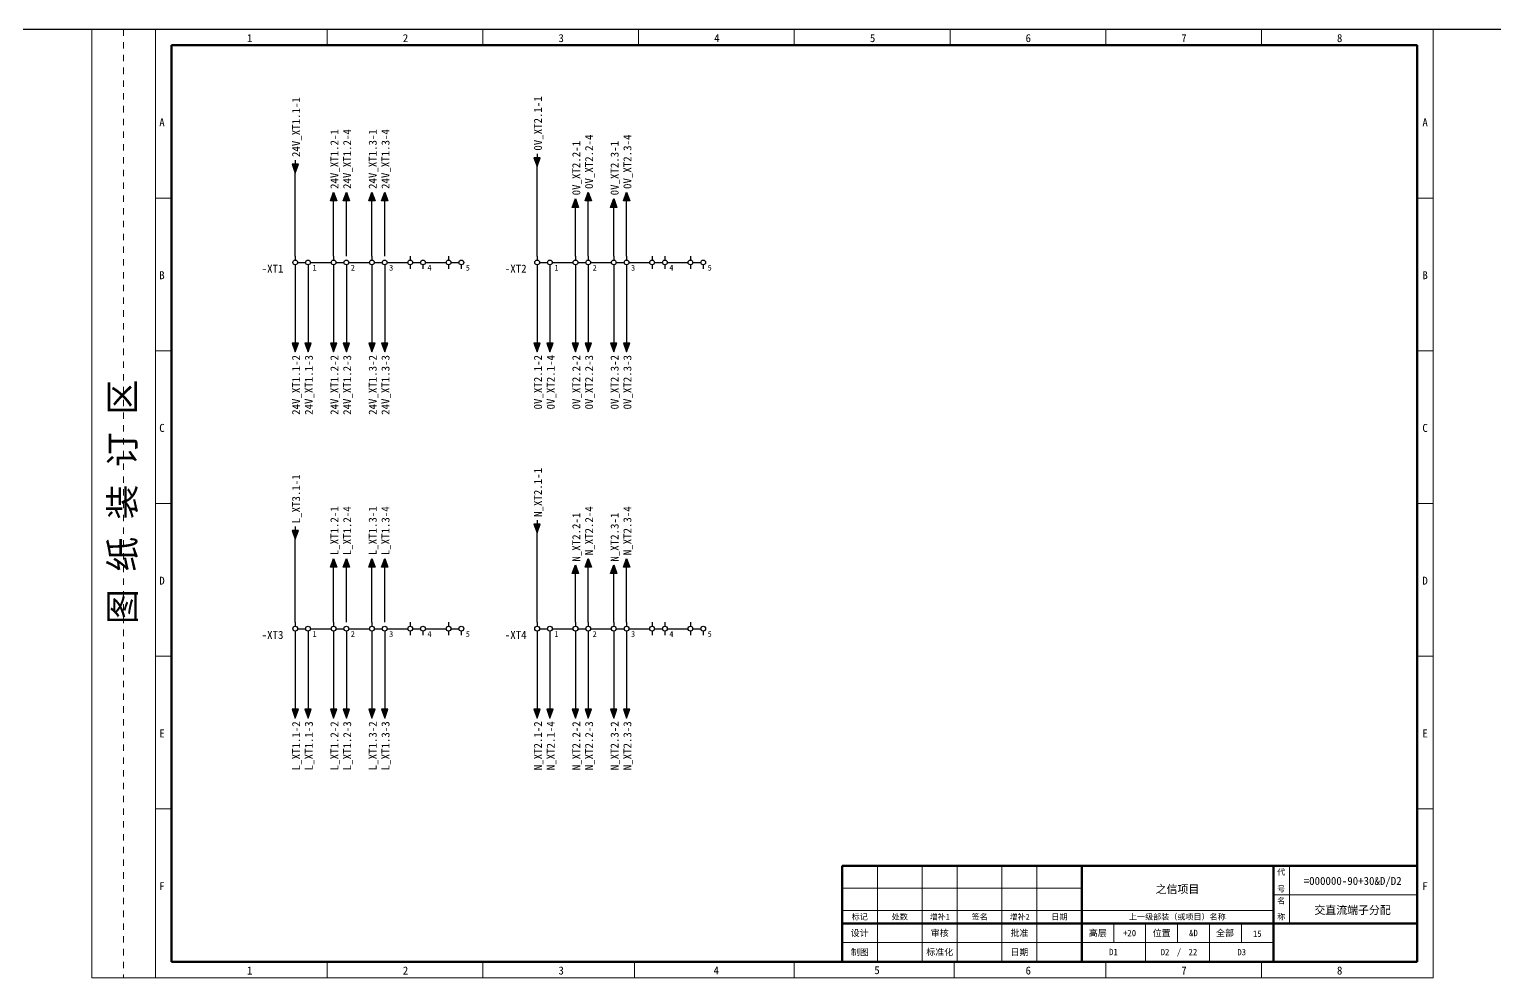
# Model space of a CAD drawing. Header units: millimetres. Extents: x -274 to 12554, y 2463 to 2760.
# Drawn here: x 1057.9 to 1516.7, y 2463.4 to 2760.4 of the extents above; entities that cross this region are included whole.
import ezdxf
from ezdxf.enums import TextEntityAlignment as Align

# ---------------------------------------------------------------- set-up
doc = ezdxf.new("R2010")
doc.units = ezdxf.units.MM
doc.linetypes.add('EPL_DASH', pattern=[1, 0.5, -0.5])
for name, color, linetype, lineweight in [('EPLAN201', 73, 'Continuous', 35), ('EPLAN300', 5, 'Continuous', 5), ('EPLAN311', 1, 'Continuous', 25), ('EPLAN403', 5, 'Continuous', 35), ('EPLAN408', 5, 'Continuous', 35), ('EPLAN422', 7, 'Continuous', 35), ('EPLAN451', 73, 'Continuous', 35), ('EPLAN452', 73, 'Continuous', 35), ('EPLAN453', 73, 'Continuous', 35)]:
    doc.layers.add(name, color=color, linetype=linetype, lineweight=lineweight)
doc.styles.add('宋体', font='')
doc.styles.get('宋体').set_extended_font_data('宋体')

msp = doc.modelspace()

# ---------------------------------------------------------------- hatches: boundary and pattern name
at = {"layer": 'EPLAN311', "linetype": 'Continuous', "lineweight": 25, "ltscale": 4}
for points in [[(1140.12, 2718.13), (1141.12, 2715.38), (1142.12, 2718.13)], [(1215.86, 2720.13), (1216.86, 2717.38), (1217.86, 2720.13)], [(1152.12, 2706.63), (1153.12, 2709.38), (1154.12, 2706.63)], [(1156.12, 2706.63), (1157.12, 2709.38), (1158.12, 2706.63)], [(1164.12, 2706.63), (1165.12, 2709.38), (1166.12, 2706.63)], [(1168.12, 2706.63), (1169.12, 2709.38), (1170.12, 2706.63)], [(1227.86, 2704.63), (1228.86, 2707.38), (1229.86, 2704.63)], [(1231.86, 2706.63), (1232.86, 2709.38), (1233.86, 2706.63)], [(1239.86, 2704.63), (1240.86, 2707.38), (1241.86, 2704.63)], [(1243.86, 2706.63), (1244.86, 2709.38), (1245.86, 2706.63)], [(1140.12, 2662.13), (1141.12, 2659.38), (1142.12, 2662.13)], [(1144.12, 2662.13), (1145.12, 2659.38), (1146.12, 2662.13)], [(1152.12, 2662.13), (1153.12, 2659.38), (1154.12, 2662.13)], [(1156.12, 2662.13), (1157.12, 2659.38), (1158.12, 2662.13)], [(1164.12, 2662.13), (1165.12, 2659.38), (1166.12, 2662.13)], [(1168.12, 2662.13), (1169.12, 2659.38), (1170.12, 2662.13)], [(1215.86, 2662.13), (1216.86, 2659.38), (1217.86, 2662.13)], [(1219.86, 2662.13), (1220.86, 2659.38), (1221.86, 2662.13)], [(1227.86, 2662.13), (1228.86, 2659.38), (1229.86, 2662.13)], [(1231.86, 2662.13), (1232.86, 2659.38), (1233.86, 2662.13)], [(1239.86, 2662.13), (1240.86, 2659.38), (1241.86, 2662.13)], [(1243.86, 2662.13), (1244.86, 2659.38), (1245.86, 2662.13)], [(1140.12, 2603.43), (1141.12, 2600.68), (1142.12, 2603.43)], [(1215.86, 2605.43), (1216.86, 2602.68), (1217.86, 2605.43)], [(1152.12, 2591.93), (1153.12, 2594.68), (1154.12, 2591.93)], [(1156.12, 2591.93), (1157.12, 2594.68), (1158.12, 2591.93)], [(1164.12, 2591.93), (1165.12, 2594.68), (1166.12, 2591.93)], [(1168.12, 2591.93), (1169.12, 2594.68), (1170.12, 2591.93)], [(1227.86, 2589.93), (1228.86, 2592.68), (1229.86, 2589.93)], [(1231.86, 2591.93), (1232.86, 2594.68), (1233.86, 2591.93)], [(1239.86, 2589.93), (1240.86, 2592.68), (1241.86, 2589.93)], [(1243.86, 2591.93), (1244.86, 2594.68), (1245.86, 2591.93)], [(1140.12, 2547.43), (1141.12, 2544.68), (1142.12, 2547.43)], [(1144.12, 2547.43), (1145.12, 2544.68), (1146.12, 2547.43)], [(1152.12, 2547.43), (1153.12, 2544.68), (1154.12, 2547.43)], [(1156.12, 2547.43), (1157.12, 2544.68), (1158.12, 2547.43)], [(1164.12, 2547.43), (1165.12, 2544.68), (1166.12, 2547.43)], [(1168.12, 2547.43), (1169.12, 2544.68), (1170.12, 2547.43)], [(1215.86, 2547.43), (1216.86, 2544.68), (1217.86, 2547.43)], [(1219.86, 2547.43), (1220.86, 2544.68), (1221.86, 2547.43)], [(1227.86, 2547.43), (1228.86, 2544.68), (1229.86, 2547.43)], [(1231.86, 2547.43), (1232.86, 2544.68), (1233.86, 2547.43)], [(1239.86, 2547.43), (1240.86, 2544.68), (1241.86, 2547.43)], [(1243.86, 2547.43), (1244.86, 2544.68), (1245.86, 2547.43)]]:
    msp.add_hatch(color=1, dxfattribs=at).paths.add_polyline_path(points, flags=0)

# ---------------------------------------------------------------- linework, layer by layer
at = {"color": 5}
msp.add_line((145.55, 2760.38), (12554.42, 2760.38), dxfattribs=at)
at = {"layer": 'EPLAN201', "color": 4, "linetype": 'Continuous', "lineweight": 20, "ltscale": 12}
for p, q in [((1077.39, 2760.38), (1497.39, 2760.38)), ((1077.39, 2463.38), (1077.39, 2760.38)), ((1151.14, 2760.38), (1151.14, 2755.38)), ((1199.89, 2760.38), (1199.89, 2755.38)), ((1248.64, 2760.38), (1248.64, 2755.38)), ((1297.39, 2755.38), (1297.39, 2760.38)), ((1346.14, 2760.38), (1346.14, 2755.38)), ((1394.89, 2760.38), (1394.89, 2755.38)), ((1443.64, 2760.38), (1443.64, 2755.38)), ((1497.39, 2760.38), (1497.39, 2463.38)), ((1097.39, 2707.55), (1102.39, 2707.55)), ((1492.39, 2707.55), (1497.39, 2707.55)), ((1097.39, 2659.72), (1102.39, 2659.72)), ((1492.39, 2659.72), (1497.39, 2659.72)), ((1097.39, 2611.88), (1102.39, 2611.88)), ((1492.39, 2611.88), (1497.39, 2611.88)), ((1097.39, 2564.05), (1102.39, 2564.05)), ((1492.39, 2564.05), (1497.39, 2564.05)), ((1097.39, 2516.22), (1102.39, 2516.22)), ((1492.39, 2516.22), (1497.39, 2516.22)), ((1447.39, 2489.38), (1492.39, 2489.38)), ((1397.39, 2480.38), (1397.39, 2474.38)), ((1407.39, 2480.38), (1407.39, 2474.38)), ((1417.39, 2480.38), (1417.39, 2474.38)), ((1427.39, 2480.38), (1427.39, 2474.38)), ((1437.39, 2480.38), (1437.39, 2474.38)), ((1312.39, 2474.38), (1447.39, 2474.38)), ((1407.39, 2474.38), (1407.39, 2468.38)), ((1427.39, 2474.38), (1427.39, 2468.38)), ((1151.14, 2468.38), (1151.14, 2463.38)), ((1199.89, 2468.38), (1199.89, 2463.38)), ((1247.39, 2463.38), (1247.39, 2468.38)), ((1297.39, 2468.38), (1297.39, 2463.38)), ((1347.39, 2463.38), (1347.39, 2468.38)), ((1394.89, 2468.38), (1394.89, 2463.38)), ((1443.64, 2468.38), (1443.64, 2463.38)), ((1497.39, 2463.38), (1077.39, 2463.38))]:
    msp.add_line(p, q, dxfattribs=at)
at = {"layer": 'EPLAN201', "color": 4, "linetype": 'EPL_DASH', "lineweight": 20, "ltscale": 4}
msp.add_line((1087.39, 2760.38), (1087.39, 2463.38), dxfattribs=at)
at = {"layer": 'EPLAN201', "color": 4, "linetype": 'Continuous', "lineweight": 20, "ltscale": 4}
for p, q in [((1097.39, 2463.38), (1097.39, 2760.38)), ((1323.39, 2468.38), (1323.39, 2498.38)), ((1337.39, 2468.38), (1337.39, 2498.38)), ((1348.39, 2468.38), (1348.39, 2498.38)), ((1362.39, 2468.38), (1362.39, 2498.38)), ((1373.36, 2468.45), (1373.36, 2498.45)), ((1452.39, 2480.38), (1452.39, 2498.38)), ((1312.39, 2491.38), (1387.39, 2491.38)), ((1312.39, 2484.38), (1447.39, 2484.38))]:
    msp.add_line(p, q, dxfattribs=at)
at = {"layer": 'EPLAN201', "color": 4, "linetype": 'Continuous', "lineweight": 50, "ltscale": 12}
for p, q in [((1492.39, 2755.38), (1102.39, 2755.38)), ((1312.39, 2468.38), (1312.39, 2498.38)), ((1387.39, 2468.38), (1387.39, 2498.38)), ((1447.39, 2468.38), (1447.39, 2498.38)), ((1312.39, 2480.38), (1492.39, 2480.38)), ((1102.39, 2468.38), (1492.39, 2468.38))]:
    msp.add_line(p, q, dxfattribs=at)
at = {"layer": 'EPLAN201', "color": 4, "linetype": 'Continuous', "lineweight": 50, "ltscale": 4}
for p, q in [((1102.39, 2755.38), (1102.39, 2468.38)), ((1492.39, 2755.38), (1492.39, 2468.38)), ((1312.39, 2498.38), (1492.39, 2498.38))]:
    msp.add_line(p, q, dxfattribs=at)
at = {"layer": 'EPLAN201', "color": 4, "linetype": 'Continuous', "lineweight": 15, "ltscale": 12}
for p, q in [((1297.39, 2468.38), (1297.39, 2463.38)), ((1247.39, 2463.38), (1347.39, 2463.38))]:
    msp.add_line(p, q, dxfattribs=at)
at = {"layer": 'EPLAN201', "color": 4, "linetype": 'Continuous', "lineweight": 35, "ltscale": 12}
msp.add_line((1312.39, 2468.38), (1492.39, 2468.38), dxfattribs=at)
at = {"layer": 'EPLAN300', "color": 5, "linetype": 'Continuous', "lineweight": 25, "ltscale": 4}
for p, q in [((1141.12, 2689.38), (1141.12, 2688.13)), ((1153.12, 2689.38), (1153.12, 2688.13)), ((1165.12, 2689.38), (1165.12, 2688.13)), ((1177.12, 2689.38), (1177.12, 2688.13)), ((1189.12, 2689.38), (1189.12, 2688.13)), ((1216.86, 2689.38), (1216.86, 2688.13)), ((1228.86, 2689.38), (1228.86, 2688.13)), ((1232.86, 2689.38), (1232.86, 2688.13)), ((1240.86, 2689.38), (1240.86, 2688.13)), ((1244.86, 2689.38), (1244.86, 2688.13)), ((1252.86, 2689.38), (1252.86, 2688.13)), ((1256.86, 2689.38), (1256.86, 2688.13)), ((1264.86, 2689.38), (1264.86, 2688.13)), ((1141.12, 2686.63), (1141.12, 2685.38)), ((1141.87, 2687.38), (1144.37, 2687.38)), ((1145.12, 2686.63), (1145.12, 2685.38)), ((1153.12, 2686.63), (1153.12, 2685.38)), ((1153.87, 2687.38), (1156.37, 2687.38)), ((1157.12, 2686.63), (1157.12, 2685.38)), ((1165.12, 2686.63), (1165.12, 2685.38)), ((1165.87, 2687.38), (1168.37, 2687.38)), ((1169.12, 2686.63), (1169.12, 2685.38)), ((1177.12, 2686.63), (1177.12, 2685.38)), ((1177.87, 2687.38), (1180.37, 2687.38)), ((1181.12, 2686.63), (1181.12, 2685.38)), ((1189.12, 2686.63), (1189.12, 2685.38)), ((1189.87, 2687.38), (1192.37, 2687.38)), ((1193.12, 2686.63), (1193.12, 2685.38)), ((1216.86, 2686.63), (1216.86, 2685.38)), ((1217.61, 2687.38), (1220.11, 2687.38)), ((1220.86, 2686.63), (1220.86, 2685.38)), ((1228.86, 2686.63), (1228.86, 2685.38)), ((1229.61, 2687.38), (1232.11, 2687.38)), ((1232.86, 2686.63), (1232.86, 2685.38)), ((1240.86, 2686.63), (1240.86, 2685.38)), ((1241.61, 2687.38), (1244.11, 2687.38)), ((1244.86, 2686.63), (1244.86, 2685.38)), ((1252.86, 2686.63), (1252.86, 2685.38)), ((1253.61, 2687.38), (1256.11, 2687.38)), ((1256.86, 2686.63), (1256.86, 2685.38)), ((1264.86, 2686.63), (1264.86, 2685.38)), ((1265.61, 2687.38), (1268.11, 2687.38)), ((1268.86, 2686.63), (1268.86, 2685.38)), ((1141.12, 2574.68), (1141.12, 2573.43)), ((1153.12, 2574.68), (1153.12, 2573.43)), ((1165.12, 2574.68), (1165.12, 2573.43)), ((1177.12, 2574.68), (1177.12, 2573.43)), ((1189.12, 2574.68), (1189.12, 2573.43)), ((1216.86, 2574.68), (1216.86, 2573.43)), ((1228.86, 2574.68), (1228.86, 2573.43)), ((1232.86, 2574.68), (1232.86, 2573.43)), ((1240.86, 2574.68), (1240.86, 2573.43)), ((1244.86, 2574.68), (1244.86, 2573.43)), ((1252.86, 2574.68), (1252.86, 2573.43)), ((1256.86, 2574.68), (1256.86, 2573.43)), ((1264.86, 2574.68), (1264.86, 2573.43)), ((1141.12, 2571.93), (1141.12, 2570.68)), ((1141.87, 2572.68), (1144.37, 2572.68)), ((1145.12, 2571.93), (1145.12, 2570.68)), ((1153.12, 2571.93), (1153.12, 2570.68)), ((1153.87, 2572.68), (1156.37, 2572.68)), ((1157.12, 2571.93), (1157.12, 2570.68)), ((1165.12, 2571.93), (1165.12, 2570.68)), ((1165.87, 2572.68), (1168.37, 2572.68)), ((1169.12, 2571.93), (1169.12, 2570.68)), ((1177.12, 2571.93), (1177.12, 2570.68)), ((1177.87, 2572.68), (1180.37, 2572.68)), ((1181.12, 2571.93), (1181.12, 2570.68)), ((1189.12, 2571.93), (1189.12, 2570.68)), ((1189.87, 2572.68), (1192.37, 2572.68)), ((1193.12, 2571.93), (1193.12, 2570.68)), ((1216.86, 2571.93), (1216.86, 2570.68)), ((1217.61, 2572.68), (1220.11, 2572.68)), ((1220.86, 2571.93), (1220.86, 2570.68)), ((1228.86, 2571.93), (1228.86, 2570.68)), ((1229.61, 2572.68), (1232.11, 2572.68)), ((1232.86, 2571.93), (1232.86, 2570.68)), ((1240.86, 2571.93), (1240.86, 2570.68)), ((1241.61, 2572.68), (1244.11, 2572.68)), ((1244.86, 2571.93), (1244.86, 2570.68)), ((1252.86, 2571.93), (1252.86, 2570.68)), ((1253.61, 2572.68), (1256.11, 2572.68)), ((1256.86, 2571.93), (1256.86, 2570.68)), ((1264.86, 2571.93), (1264.86, 2570.68)), ((1265.61, 2572.68), (1268.11, 2572.68)), ((1268.86, 2571.93), (1268.86, 2570.68))]:
    msp.add_line(p, q, dxfattribs=at)
for centre in [(1141.12, 2687.38), (1145.12, 2687.38), (1153.12, 2687.38), (1157.12, 2687.38), (1165.12, 2687.38), (1169.12, 2687.38), (1177.12, 2687.38), (1181.12, 2687.38), (1189.12, 2687.38), (1193.12, 2687.38), (1216.86, 2687.38), (1220.86, 2687.38), (1228.86, 2687.38), (1232.86, 2687.38), (1240.86, 2687.38), (1244.86, 2687.38), (1252.86, 2687.38), (1256.86, 2687.38), (1264.86, 2687.38), (1268.86, 2687.38), (1141.12, 2572.68), (1145.12, 2572.68), (1153.12, 2572.68), (1157.12, 2572.68), (1165.12, 2572.68), (1169.12, 2572.68), (1177.12, 2572.68), (1181.12, 2572.68), (1189.12, 2572.68), (1193.12, 2572.68), (1216.86, 2572.68), (1220.86, 2572.68), (1228.86, 2572.68), (1232.86, 2572.68), (1240.86, 2572.68), (1244.86, 2572.68), (1252.86, 2572.68), (1256.86, 2572.68), (1264.86, 2572.68), (1268.86, 2572.68)]:
    msp.add_circle(centre, 0.75, dxfattribs=at)
at = {"layer": 'EPLAN311', "color": 1, "linetype": 'Continuous', "lineweight": 25, "ltscale": 4}
for p, q in [((1216.86, 2721.38), (1216.86, 2720.13)), ((1141.12, 2719.38), (1141.12, 2718.13)), ((1153.12, 2705.38), (1153.12, 2706.63)), ((1157.12, 2705.38), (1157.12, 2706.63)), ((1165.12, 2705.38), (1165.12, 2706.63)), ((1169.12, 2705.38), (1169.12, 2706.63)), ((1228.86, 2703.38), (1228.86, 2704.63)), ((1228.86, 2689.38), (1228.86, 2704.38)), ((1232.86, 2705.38), (1232.86, 2706.63)), ((1240.86, 2703.38), (1240.86, 2704.63)), ((1240.86, 2689.38), (1240.86, 2704.38)), ((1244.86, 2705.38), (1244.86, 2706.63)), ((1145.12, 2685.38), (1145.12, 2661.38)), ((1165.12, 2685.38), (1165.12, 2661.38)), ((1169.12, 2685.38), (1169.12, 2661.38)), ((1240.86, 2685.38), (1240.86, 2661.38)), ((1244.86, 2685.38), (1244.86, 2661.38)), ((1141.12, 2663.38), (1141.12, 2662.13)), ((1145.12, 2663.38), (1145.12, 2662.13)), ((1153.12, 2663.38), (1153.12, 2662.13)), ((1157.12, 2663.38), (1157.12, 2662.13)), ((1165.12, 2663.38), (1165.12, 2662.13)), ((1169.12, 2663.38), (1169.12, 2662.13)), ((1216.86, 2663.38), (1216.86, 2662.13)), ((1220.86, 2663.38), (1220.86, 2662.13)), ((1228.86, 2663.38), (1228.86, 2662.13)), ((1232.86, 2663.38), (1232.86, 2662.13)), ((1240.86, 2663.38), (1240.86, 2662.13)), ((1244.86, 2663.38), (1244.86, 2662.13)), ((1216.86, 2606.68), (1216.86, 2605.43)), ((1141.12, 2604.68), (1141.12, 2603.43)), ((1153.12, 2590.68), (1153.12, 2591.93)), ((1157.12, 2590.68), (1157.12, 2591.93)), ((1165.12, 2590.68), (1165.12, 2591.93)), ((1169.12, 2590.68), (1169.12, 2591.93)), ((1228.86, 2588.68), (1228.86, 2589.93)), ((1228.86, 2574.68), (1228.86, 2589.68)), ((1232.86, 2590.68), (1232.86, 2591.93)), ((1240.86, 2588.68), (1240.86, 2589.93)), ((1240.86, 2574.68), (1240.86, 2589.68)), ((1244.86, 2590.68), (1244.86, 2591.93)), ((1145.12, 2570.68), (1145.12, 2546.68)), ((1165.12, 2570.68), (1165.12, 2546.68)), ((1169.12, 2570.68), (1169.12, 2546.68)), ((1240.86, 2570.68), (1240.86, 2546.68)), ((1244.86, 2570.68), (1244.86, 2546.68)), ((1141.12, 2548.68), (1141.12, 2547.43)), ((1145.12, 2548.68), (1145.12, 2547.43)), ((1153.12, 2548.68), (1153.12, 2547.43)), ((1157.12, 2548.68), (1157.12, 2547.43)), ((1165.12, 2548.68), (1165.12, 2547.43)), ((1169.12, 2548.68), (1169.12, 2547.43)), ((1216.86, 2548.68), (1216.86, 2547.43)), ((1220.86, 2548.68), (1220.86, 2547.43)), ((1228.86, 2548.68), (1228.86, 2547.43)), ((1232.86, 2548.68), (1232.86, 2547.43)), ((1240.86, 2548.68), (1240.86, 2547.43)), ((1244.86, 2548.68), (1244.86, 2547.43))]:
    msp.add_line(p, q, dxfattribs=at)
at = {"layer": 'EPLAN311', "color": 2, "linetype": 'Continuous', "lineweight": 25, "ltscale": 4}
for p, q in [((1141.12, 2689.38), (1141.12, 2716.38)), ((1141.12, 2685.38), (1141.12, 2661.38)), ((1145.87, 2687.38), (1152.37, 2687.38)), ((1157.12, 2685.38), (1157.12, 2661.38)), ((1157.87, 2687.38), (1164.37, 2687.38)), ((1169.87, 2687.38), (1176.37, 2687.38)), ((1181.87, 2687.38), (1188.37, 2687.38)), ((1141.12, 2574.68), (1141.12, 2601.68)), ((1141.12, 2570.68), (1141.12, 2546.68)), ((1145.87, 2572.68), (1152.37, 2572.68)), ((1157.12, 2570.68), (1157.12, 2546.68)), ((1157.87, 2572.68), (1164.37, 2572.68)), ((1169.87, 2572.68), (1176.37, 2572.68)), ((1181.87, 2572.68), (1188.37, 2572.68))]:
    msp.add_line(p, q, dxfattribs=at)
at = {"layer": 'EPLAN311', "color": 11, "linetype": 'Continuous', "lineweight": 25, "ltscale": 4}
for p, q in [((1216.86, 2689.38), (1216.86, 2718.38)), ((1216.86, 2685.38), (1216.86, 2661.38)), ((1220.86, 2685.38), (1220.86, 2661.38)), ((1221.61, 2687.38), (1228.11, 2687.38)), ((1228.86, 2685.38), (1228.86, 2661.38)), ((1232.86, 2685.38), (1232.86, 2661.38)), ((1233.61, 2687.38), (1240.11, 2687.38)), ((1245.61, 2687.38), (1252.11, 2687.38)), ((1257.61, 2687.38), (1264.11, 2687.38)), ((1216.86, 2574.68), (1216.86, 2603.68)), ((1216.86, 2570.68), (1216.86, 2546.68)), ((1220.86, 2570.68), (1220.86, 2546.68)), ((1221.61, 2572.68), (1228.11, 2572.68)), ((1228.86, 2570.68), (1228.86, 2546.68)), ((1232.86, 2570.68), (1232.86, 2546.68)), ((1233.61, 2572.68), (1240.11, 2572.68)), ((1245.61, 2572.68), (1252.11, 2572.68)), ((1257.61, 2572.68), (1264.11, 2572.68))]:
    msp.add_line(p, q, dxfattribs=at)
at = {"layer": 'EPLAN311', "color": 5, "linetype": 'Continuous', "lineweight": 25, "ltscale": 4}
for p, q in [((1153.12, 2689.38), (1153.12, 2706.38)), ((1157.12, 2689.38), (1157.12, 2706.38)), ((1165.12, 2689.38), (1165.12, 2706.38)), ((1169.12, 2689.38), (1169.12, 2706.38)), ((1232.86, 2689.38), (1232.86, 2706.38)), ((1244.86, 2689.38), (1244.86, 2706.38)), ((1153.12, 2685.38), (1153.12, 2661.38)), ((1153.12, 2574.68), (1153.12, 2591.68)), ((1157.12, 2574.68), (1157.12, 2591.68)), ((1165.12, 2574.68), (1165.12, 2591.68)), ((1169.12, 2574.68), (1169.12, 2591.68)), ((1232.86, 2574.68), (1232.86, 2591.68)), ((1244.86, 2574.68), (1244.86, 2591.68)), ((1153.12, 2570.68), (1153.12, 2546.68))]:
    msp.add_line(p, q, dxfattribs=at)
at = {"layer": 'EPLAN311', "color": 1, "linetype": 'Continuous', "lineweight": 25, "ltscale": 4}
for points in [[(1140.12, 2718.13), (1141.12, 2715.38), (1142.12, 2718.13)], [(1215.86, 2720.13), (1216.86, 2717.38), (1217.86, 2720.13)], [(1152.12, 2706.63), (1153.12, 2709.38), (1154.12, 2706.63)], [(1156.12, 2706.63), (1157.12, 2709.38), (1158.12, 2706.63)], [(1164.12, 2706.63), (1165.12, 2709.38), (1166.12, 2706.63)], [(1168.12, 2706.63), (1169.12, 2709.38), (1170.12, 2706.63)], [(1227.86, 2704.63), (1228.86, 2707.38), (1229.86, 2704.63)], [(1231.86, 2706.63), (1232.86, 2709.38), (1233.86, 2706.63)], [(1239.86, 2704.63), (1240.86, 2707.38), (1241.86, 2704.63)], [(1243.86, 2706.63), (1244.86, 2709.38), (1245.86, 2706.63)], [(1140.12, 2662.13), (1141.12, 2659.38), (1142.12, 2662.13)], [(1144.12, 2662.13), (1145.12, 2659.38), (1146.12, 2662.13)], [(1152.12, 2662.13), (1153.12, 2659.38), (1154.12, 2662.13)], [(1156.12, 2662.13), (1157.12, 2659.38), (1158.12, 2662.13)], [(1164.12, 2662.13), (1165.12, 2659.38), (1166.12, 2662.13)], [(1168.12, 2662.13), (1169.12, 2659.38), (1170.12, 2662.13)], [(1215.86, 2662.13), (1216.86, 2659.38), (1217.86, 2662.13)], [(1219.86, 2662.13), (1220.86, 2659.38), (1221.86, 2662.13)], [(1227.86, 2662.13), (1228.86, 2659.38), (1229.86, 2662.13)], [(1231.86, 2662.13), (1232.86, 2659.38), (1233.86, 2662.13)], [(1239.86, 2662.13), (1240.86, 2659.38), (1241.86, 2662.13)], [(1243.86, 2662.13), (1244.86, 2659.38), (1245.86, 2662.13)], [(1140.12, 2603.43), (1141.12, 2600.68), (1142.12, 2603.43)], [(1215.86, 2605.43), (1216.86, 2602.68), (1217.86, 2605.43)], [(1152.12, 2591.93), (1153.12, 2594.68), (1154.12, 2591.93)], [(1156.12, 2591.93), (1157.12, 2594.68), (1158.12, 2591.93)], [(1164.12, 2591.93), (1165.12, 2594.68), (1166.12, 2591.93)], [(1168.12, 2591.93), (1169.12, 2594.68), (1170.12, 2591.93)], [(1227.86, 2589.93), (1228.86, 2592.68), (1229.86, 2589.93)], [(1231.86, 2591.93), (1232.86, 2594.68), (1233.86, 2591.93)], [(1239.86, 2589.93), (1240.86, 2592.68), (1241.86, 2589.93)], [(1243.86, 2591.93), (1244.86, 2594.68), (1245.86, 2591.93)], [(1140.12, 2547.43), (1141.12, 2544.68), (1142.12, 2547.43)], [(1144.12, 2547.43), (1145.12, 2544.68), (1146.12, 2547.43)], [(1152.12, 2547.43), (1153.12, 2544.68), (1154.12, 2547.43)], [(1156.12, 2547.43), (1157.12, 2544.68), (1158.12, 2547.43)], [(1164.12, 2547.43), (1165.12, 2544.68), (1166.12, 2547.43)], [(1168.12, 2547.43), (1169.12, 2544.68), (1170.12, 2547.43)], [(1215.86, 2547.43), (1216.86, 2544.68), (1217.86, 2547.43)], [(1219.86, 2547.43), (1220.86, 2544.68), (1221.86, 2547.43)], [(1227.86, 2547.43), (1228.86, 2544.68), (1229.86, 2547.43)], [(1231.86, 2547.43), (1232.86, 2544.68), (1233.86, 2547.43)], [(1239.86, 2547.43), (1240.86, 2544.68), (1241.86, 2547.43)], [(1243.86, 2547.43), (1244.86, 2544.68), (1245.86, 2547.43)]]:
    msp.add_lwpolyline(points, close=True, dxfattribs=at)

# ---------------------------------------------------------------- texts
at = {"layer": 'EPLAN201', "color": 4, "style": '宋体'}
msp.add_text('图 纸 装 订 区', height=8.016, rotation=90, dxfattribs=at).set_placement((1082.99, 2612.38), align=Align.TOP_CENTER)
for s, height, p in [('代', 1.8, (1449.83, 2496.46)), ('号', 1.8, (1449.83, 2491.2)), ('名', 1.8, (1449.83, 2487.46)), ('标记', 1.804, (1317.89, 2482.45)), ('处数', 1.804, (1330.39, 2482.45)), ('增补1', 1.804, (1342.91, 2482.45)), ('签名', 1.804, (1355.44, 2482.45)), ('增补2', 1.804, (1367.95, 2482.45)), ('日期', 1.804, (1380.41, 2482.45)), ('上一级部装（或项目）名称', 1.8036, (1417.32, 2482.45)), ('称', 1.8, (1449.83, 2482.44)), ('设计', 2.004, (1317.85, 2477.38)), ('审核', 2.004, (1342.9, 2477.38)), ('批准', 2.004, (1367.91, 2477.38)), ('高层', 2.004, (1392.39, 2477.38)), ('位置', 2.004, (1412.41, 2477.38)), ('全部', 2.004, (1432.25, 2477.38)), ('制图', 2.004, (1317.9, 2471.39)), ('标准化', 2.004, (1342.92, 2471.39)), ('日期', 2.004, (1367.9, 2471.39)), ('/', 2, (1417.8, 2471.41))]:
    msp.add_text(s, height=height, dxfattribs=at).set_placement(p, align=Align.MIDDLE_CENTER)
at = {"layer": 'EPLAN403', "color": 5, "style": '宋体'}
for s, p in [('0V_XT2.1-1', (1217.11, 2722.38)), ('24V_XT1.1-1', (1141.37, 2720.38)), ('24V_XT1.2-1', (1153.37, 2710.38)), ('24V_XT1.2-4', (1157.37, 2710.38)), ('24V_XT1.3-1', (1165.37, 2710.38)), ('24V_XT1.3-4', (1169.37, 2710.38)), ('0V_XT2.2-4', (1233.11, 2710.38)), ('0V_XT2.3-4', (1245.11, 2710.38)), ('0V_XT2.2-1', (1229.11, 2708.38)), ('0V_XT2.3-1', (1241.11, 2708.38)), ('L_XT3.1-1', (1141.37, 2605.68)), ('N_XT2.1-1', (1217.11, 2607.68)), ('L_XT1.2-1', (1153.37, 2595.68)), ('L_XT1.2-4', (1157.37, 2595.68)), ('L_XT1.3-1', (1165.37, 2595.68)), ('L_XT1.3-4', (1169.37, 2595.68)), ('N_XT2.2-4', (1233.11, 2595.68)), ('N_XT2.3-4', (1245.11, 2595.68)), ('N_XT2.2-1', (1229.11, 2593.68)), ('N_XT2.3-1', (1241.11, 2593.68))]:
    msp.add_text(s, height=2.505, rotation=90, dxfattribs=at).set_placement(p, align=Align.MIDDLE_LEFT)
for s, p in [('24V_XT1.1-2', (1141.37, 2658.38)), ('24V_XT1.1-3', (1145.37, 2658.38)), ('24V_XT1.2-2', (1153.37, 2658.38)), ('24V_XT1.2-3', (1157.37, 2658.38)), ('24V_XT1.3-2', (1165.37, 2658.38)), ('24V_XT1.3-3', (1169.37, 2658.38)), ('0V_XT2.1-2', (1217.11, 2658.38)), ('0V_XT2.1-4', (1221.11, 2658.38)), ('0V_XT2.2-2', (1229.11, 2658.38)), ('0V_XT2.2-3', (1233.11, 2658.38)), ('0V_XT2.3-2', (1241.11, 2658.38)), ('0V_XT2.3-3', (1245.11, 2658.38)), ('L_XT1.1-2', (1141.37, 2543.68)), ('L_XT1.1-3', (1145.37, 2543.68)), ('L_XT1.2-2', (1153.37, 2543.68)), ('L_XT1.2-3', (1157.37, 2543.68)), ('L_XT1.3-2', (1165.37, 2543.68)), ('L_XT1.3-3', (1169.37, 2543.68)), ('N_XT2.1-2', (1217.11, 2543.68)), ('N_XT2.1-4', (1221.11, 2543.68)), ('N_XT2.2-2', (1229.11, 2543.68)), ('N_XT2.2-3', (1233.11, 2543.68)), ('N_XT2.3-2', (1241.11, 2543.68)), ('N_XT2.3-3', (1245.11, 2543.68))]:
    msp.add_text(s, height=2.505, rotation=90, dxfattribs=at).set_placement(p, align=Align.MIDDLE_RIGHT)
at = {"layer": 'EPLAN408', "color": 5, "style": '宋体'}
for s, p in [('-XT1', (1137.42, 2686.68)), ('-XT2', (1213.56, 2686.68)), ('-XT3', (1137.42, 2571.98)), ('-XT4', (1213.56, 2571.98))]:
    msp.add_text(s, height=2.505, dxfattribs=at).set_placement(p, align=Align.TOP_RIGHT)
at = {"layer": 'EPLAN422', "color": 0, "style": '宋体'}
for s, p in [('1', (1146.52, 2686.62)), ('2', (1158.52, 2686.62)), ('3', (1170.52, 2686.62)), ('4', (1182.52, 2686.62)), ('5', (1194.52, 2686.62)), ('1', (1222.26, 2686.62)), ('2', (1234.26, 2686.62)), ('3', (1246.26, 2686.62)), ('4', (1258.26, 2686.62)), ('5', (1270.26, 2686.62)), ('1', (1146.52, 2571.92)), ('2', (1158.52, 2571.92)), ('3', (1170.52, 2571.92)), ('4', (1182.52, 2571.92)), ('5', (1194.52, 2571.92)), ('1', (1222.26, 2571.92)), ('2', (1234.26, 2571.92)), ('3', (1246.26, 2571.92)), ('4', (1258.26, 2571.92)), ('5', (1270.26, 2571.92))]:
    msp.add_text(s, height=1.8, dxfattribs=at).set_placement(p, align=Align.TOP_LEFT)
at = {"layer": 'EPLAN451', "color": 4, "style": '宋体'}
msp.add_text('之信项目', height=2.505, dxfattribs=at).set_placement((1417.36, 2491.1), align=Align.MIDDLE_CENTER)
at = {"layer": 'EPLAN452', "color": 4, "style": '宋体'}
for s, height, p in [('=000000-90+30&D/D2', 2.505, (1472.22, 2493.69)), ('交直流端子分配', 2.505, (1472.19, 2484.55)), ('+20', 2.004, (1402.36, 2477.38)), ('&D', 2.004, (1422.37, 2477.38)), ('15', 2.004, (1442.36, 2477.18)), ('D1', 2.004, (1397.32, 2471.44)), ('D3', 2.004, (1437.47, 2471.4))]:
    msp.add_text(s, height=height, dxfattribs=at).set_placement(p, align=Align.MIDDLE_CENTER)
msp.add_text('D2', height=2.004, dxfattribs=at).set_placement((1414.83, 2471.41), align=Align.MIDDLE_RIGHT)
msp.add_text('22', height=2.004, dxfattribs=at).set_placement((1420.83, 2471.41), align=Align.MIDDLE_LEFT)
at = {"layer": 'EPLAN453', "color": 4, "style": '宋体'}
for s, p in [('1', (1126.89, 2757.63)), ('2', (1175.64, 2757.63)), ('3', (1224.39, 2757.63)), ('4', (1273.14, 2757.63)), ('5', (1321.89, 2757.63)), ('6', (1370.64, 2757.63)), ('7', (1419.39, 2757.63)), ('8', (1468.14, 2757.63)), ('A', (1099.39, 2731.22)), ('A', (1494.89, 2731.22)), ('B', (1099.39, 2683.38)), ('B', (1494.89, 2683.38)), ('C', (1099.39, 2635.55)), ('C', (1494.89, 2635.55)), ('D', (1099.39, 2587.72)), ('D', (1494.89, 2587.72)), ('E', (1099.39, 2539.88)), ('E', (1494.89, 2539.88)), ('F', (1099.39, 2492.05)), ('F', (1494.89, 2492.05)), ('1', (1126.89, 2465.63)), ('2', (1175.64, 2465.63)), ('3', (1224.39, 2465.63)), ('4', (1272.95, 2465.67)), ('5', (1323.28, 2465.74)), ('6', (1370.64, 2465.63)), ('7', (1419.39, 2465.63)), ('8', (1468.14, 2465.63))]:
    msp.add_text(s, height=2.5, dxfattribs=at).set_placement(p, align=Align.MIDDLE_CENTER)

doc.saveas('drawing.dxf')
